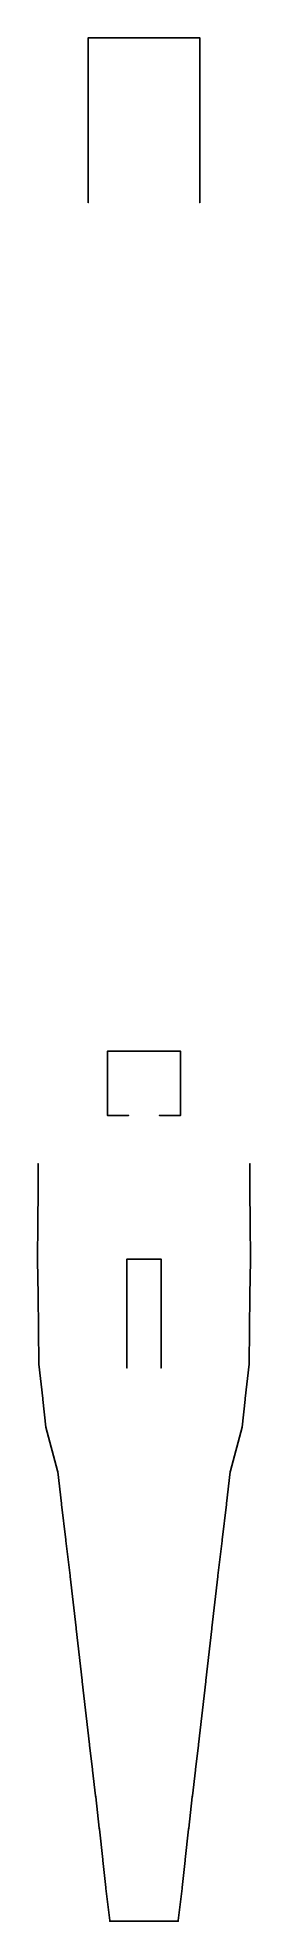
# Model space of a CAD drawing. Extents: x -4.6 to 4.6, y -40.2 to 40.4.
import ezdxf

# ---------------------------------------------------------------- set-up
doc = ezdxf.new("R2010")
doc.units = 0
doc.layers.add('RAILINGS', color=6, linetype='CONTINUOUS')

msp = doc.modelspace()

# ---------------------------------------------------------------- linework, layer by layer
at = {"layer": 'RAILINGS'}
for points in [[(-2.39, 40.32, 5.98), (-2.39, 40.36, 5.98), (-2.39, 40.36, 5.36), (-2.39, 40.32, 5.36)], [(-2.39, 40.32, 5.36), (-2.39, 40.36, 5.36), (-2.39, 40.36, 5.98), (-2.39, 40.32, 5.98)], [(-2.39, 40.36, 5.94), (-2.39, 40.36, 5.98), (2.39, 40.36, 5.98), (2.39, 40.36, 5.94)], [(2.39, 40.36, 5.94), (2.39, 40.36, 5.98), (-2.39, 40.36, 5.98), (-2.39, 40.36, 5.94)], [(-2.39, 40.36, 5.65), (-2.39, 40.36, 5.69), (2.39, 40.36, 5.69), (2.39, 40.36, 5.65)], [(2.39, 40.36, 5.65), (2.39, 40.36, 5.69), (-2.39, 40.36, 5.69), (-2.39, 40.36, 5.65)], [(-2.39, 40.32, 5.94), (-2.39, 40.32, 5.98), (-2.39, 39.24, 6.15), (-2.39, 39.24, 6.11)], [(-2.39, 39.24, 6.11), (-2.39, 39.24, 6.15), (-2.39, 40.32, 5.98), (-2.39, 40.32, 5.94)], [(-2.39, 40.32, 5.66), (-2.39, 40.32, 5.7), (-2.39, 39.24, 5.74), (-2.39, 39.24, 5.7)], [(-2.39, 39.24, 5.7), (-2.39, 39.24, 5.74), (-2.39, 40.32, 5.7), (-2.39, 40.32, 5.66)], [(0.02, 40.36, 5.94), (-0.02, 40.36, 5.94), (-0.02, 40.36, 5.36), (0.02, 40.36, 5.36)], [(0.02, 40.36, 5.36), (-0.02, 40.36, 5.36), (-0.02, 40.36, 5.94), (0.02, 40.36, 5.94)], [(2.39, 40.32, 5.36), (2.39, 40.36, 5.36), (2.39, 40.36, 5.98), (2.39, 40.32, 5.98)], [(2.39, 40.32, 5.98), (2.39, 40.36, 5.98), (2.39, 40.36, 5.36), (2.39, 40.32, 5.36)], [(2.39, 39.24, 6.11), (2.39, 39.24, 6.15), (2.39, 40.32, 5.98), (2.39, 40.32, 5.94)], [(2.39, 40.32, 5.94), (2.39, 40.32, 5.98), (2.39, 39.24, 6.15), (2.39, 39.24, 6.11)], [(2.39, 39.24, 5.7), (2.39, 39.24, 5.74), (2.39, 40.32, 5.7), (2.39, 40.32, 5.66)], [(2.39, 40.32, 5.66), (2.39, 40.32, 5.7), (2.39, 39.24, 5.74), (2.39, 39.24, 5.7)], [(-2.39, 39.2, 6.15), (-2.39, 39.24, 6.15), (-2.39, 39.24, 5.42), (-2.39, 39.2, 5.42)], [(-2.39, 39.2, 5.42), (-2.39, 39.24, 5.42), (-2.39, 39.24, 6.15), (-2.39, 39.2, 6.15)], [(-2.39, 39.2, 6.11), (-2.39, 39.2, 6.15), (-2.39, 37.44, 6.31), (-2.39, 37.44, 6.27)], [(-2.39, 37.44, 6.27), (-2.39, 37.44, 6.31), (-2.39, 39.2, 6.15), (-2.39, 39.2, 6.11)], [(-2.39, 39.2, 5.7), (-2.39, 39.2, 5.74), (-2.39, 37.44, 5.9), (-2.39, 37.44, 5.86)], [(-2.39, 37.44, 5.86), (-2.39, 37.44, 5.9), (-2.39, 39.2, 5.74), (-2.39, 39.2, 5.7)], [(2.39, 39.2, 5.42), (2.39, 39.24, 5.42), (2.39, 39.24, 6.15), (2.39, 39.2, 6.15)], [(2.39, 39.2, 6.15), (2.39, 39.24, 6.15), (2.39, 39.24, 5.42), (2.39, 39.2, 5.42)], [(2.39, 37.44, 6.27), (2.39, 37.44, 6.31), (2.39, 39.2, 6.15), (2.39, 39.2, 6.11)], [(2.39, 39.2, 6.11), (2.39, 39.2, 6.15), (2.39, 37.44, 6.31), (2.39, 37.44, 6.27)], [(2.39, 37.44, 5.86), (2.39, 37.44, 5.9), (2.39, 39.2, 5.74), (2.39, 39.2, 5.7)], [(2.39, 39.2, 5.7), (2.39, 39.2, 5.74), (2.39, 37.44, 5.9), (2.39, 37.44, 5.86)], [(-2.39, 37.4, 6.31), (-2.39, 37.44, 6.31), (-2.39, 37.44, 5.52), (-2.39, 37.4, 5.53)], [(-2.39, 37.4, 5.53), (-2.39, 37.44, 5.52), (-2.39, 37.44, 6.31), (-2.39, 37.4, 6.31)], [(-2.39, 35.68, 6.38), (-2.39, 35.68, 6.42), (-2.39, 37.4, 6.31), (-2.39, 37.4, 6.27)], [(-2.39, 37.4, 6.27), (-2.39, 37.4, 6.31), (-2.39, 35.68, 6.42), (-2.39, 35.68, 6.38)], [(-2.39, 37.4, 5.86), (-2.39, 37.4, 5.9), (-2.39, 35.68, 6.01), (-2.39, 35.68, 5.97)], [(-2.39, 35.68, 5.97), (-2.39, 35.68, 6.01), (-2.39, 37.4, 5.9), (-2.39, 37.4, 5.86)], [(2.39, 37.4, 5.53), (2.39, 37.44, 5.52), (2.39, 37.44, 6.31), (2.39, 37.4, 6.31)], [(2.39, 37.4, 6.31), (2.39, 37.44, 6.31), (2.39, 37.44, 5.52), (2.39, 37.4, 5.53)], [(2.39, 37.4, 6.27), (2.39, 37.4, 6.31), (2.39, 35.68, 6.42), (2.39, 35.68, 6.38)], [(2.39, 35.68, 6.38), (2.39, 35.68, 6.42), (2.39, 37.4, 6.31), (2.39, 37.4, 6.27)], [(2.39, 35.68, 5.97), (2.39, 35.68, 6.01), (2.39, 37.4, 5.9), (2.39, 37.4, 5.86)], [(2.39, 37.4, 5.86), (2.39, 37.4, 5.9), (2.39, 35.68, 6.01), (2.39, 35.68, 5.97)], [(-2.39, 35.64, 6.42), (-2.39, 35.68, 6.42), (-2.39, 35.68, 5.62), (-2.39, 35.64, 5.63)], [(-2.39, 35.64, 5.63), (-2.39, 35.68, 5.62), (-2.39, 35.68, 6.42), (-2.39, 35.64, 6.42)], [(-2.39, 35.64, 6.38), (-2.39, 35.64, 6.42), (-2.39, 34.51, 6.52), (-2.39, 34.51, 6.48)], [(-2.39, 34.51, 6.48), (-2.39, 34.51, 6.52), (-2.39, 35.64, 6.42), (-2.39, 35.64, 6.38)], [(-2.39, 34.51, 6.07), (-2.39, 34.51, 6.11), (-2.39, 35.64, 6.01), (-2.39, 35.64, 5.97)], [(-2.39, 35.64, 5.97), (-2.39, 35.64, 6.01), (-2.39, 34.51, 6.11), (-2.39, 34.51, 6.07)], [(2.39, 35.64, 5.63), (2.39, 35.68, 5.62), (2.39, 35.68, 6.42), (2.39, 35.64, 6.42)], [(2.39, 35.64, 6.42), (2.39, 35.68, 6.42), (2.39, 35.68, 5.62), (2.39, 35.64, 5.63)], [(2.39, 34.51, 6.48), (2.39, 34.51, 6.52), (2.39, 35.64, 6.42), (2.39, 35.64, 6.38)], [(2.39, 35.64, 6.38), (2.39, 35.64, 6.42), (2.39, 34.51, 6.52), (2.39, 34.51, 6.48)], [(2.39, 35.64, 5.97), (2.39, 35.64, 6.01), (2.39, 34.51, 6.11), (2.39, 34.51, 6.07)], [(2.39, 34.51, 6.07), (2.39, 34.51, 6.11), (2.39, 35.64, 6.01), (2.39, 35.64, 5.97)], [(-2.39, 34.47, 6.52), (-2.39, 34.51, 6.52), (-2.39, 34.51, 5.7), (-2.39, 34.47, 5.7)], [(-2.39, 34.47, 5.7), (-2.39, 34.51, 5.7), (-2.39, 34.51, 6.52), (-2.39, 34.47, 6.52)], [(-2.39, 34.47, 6.48), (-2.39, 34.47, 6.52), (-2.39, 33.34, 6.57), (-2.39, 33.34, 6.53)], [(-2.39, 33.34, 6.53), (-2.39, 33.34, 6.57), (-2.39, 34.47, 6.52), (-2.39, 34.47, 6.48)], [(-2.39, 34.47, 6.07), (-2.39, 34.47, 6.11), (-2.39, 33.34, 6.16), (-2.39, 33.34, 6.12)], [(-2.39, 33.34, 6.12), (-2.39, 33.34, 6.16), (-2.39, 34.47, 6.11), (-2.39, 34.47, 6.07)], [(2.39, 34.47, 5.7), (2.39, 34.51, 5.7), (2.39, 34.51, 6.52), (2.39, 34.47, 6.52)], [(2.39, 34.47, 6.52), (2.39, 34.51, 6.52), (2.39, 34.51, 5.7), (2.39, 34.47, 5.7)], [(2.39, 33.34, 6.53), (2.39, 33.34, 6.57), (2.39, 34.47, 6.52), (2.39, 34.47, 6.48)], [(2.39, 34.47, 6.48), (2.39, 34.47, 6.52), (2.39, 33.34, 6.57), (2.39, 33.34, 6.53)], [(2.39, 33.34, 6.12), (2.39, 33.34, 6.16), (2.39, 34.47, 6.11), (2.39, 34.47, 6.07)], [(2.39, 34.47, 6.07), (2.39, 34.47, 6.11), (2.39, 33.34, 6.16), (2.39, 33.34, 6.12)], [(-2.39, 33.3, 5.78), (-2.39, 33.34, 5.78), (-2.39, 33.34, 6.57), (-2.39, 33.3, 6.57)], [(-2.39, 33.3, 6.57), (-2.39, 33.34, 6.57), (-2.39, 33.34, 5.78), (-2.39, 33.3, 5.78)], [(2.39, 33.3, 6.57), (2.39, 33.34, 6.57), (2.39, 33.34, 5.78), (2.39, 33.3, 5.78)], [(2.39, 33.3, 5.78), (2.39, 33.34, 5.78), (2.39, 33.34, 6.57), (2.39, 33.3, 6.57)], [(-1.57, -3.03, 8.31), (-1.57, -2.99, 8.31), (-1.57, -2.99, 9.16), (-1.57, -3.03, 9.16)], [(-1.57, -3.03, 9.16), (-1.57, -2.99, 9.16), (-1.57, -2.99, 8.31), (-1.57, -3.03, 8.31)], [(-1.57, -2.99, 9.12), (-1.57, -2.99, 9.16), (1.57, -2.99, 9.16), (1.57, -2.99, 9.12)], [(1.57, -2.99, 9.12), (1.57, -2.99, 9.16), (-1.57, -2.99, 9.16), (-1.57, -2.99, 9.12)], [(-1.57, -2.99, 8.73), (-1.57, -2.99, 8.77), (1.57, -2.99, 8.77), (1.57, -2.99, 8.73)], [(1.57, -2.99, 8.73), (1.57, -2.99, 8.77), (-1.57, -2.99, 8.77), (-1.57, -2.99, 8.73)], [(-1.57, -3.03, 9.12), (-1.57, -3.03, 9.16), (-1.57, -5.69, 9.16), (-1.57, -5.69, 9.12)], [(-1.57, -5.69, 9.12), (-1.57, -5.69, 9.16), (-1.57, -3.03, 9.16), (-1.57, -3.03, 9.12)], [(-1.57, -5.69, 8.73), (-1.57, -5.69, 8.77), (-1.57, -3.03, 8.77), (-1.57, -3.03, 8.73)], [(-1.57, -3.03, 8.73), (-1.57, -3.03, 8.77), (-1.57, -5.69, 8.77), (-1.57, -5.69, 8.73)], [(-0.64, -2.99, 9.12), (-0.68, -2.99, 9.12), (-0.68, -2.99, 8.31), (-0.64, -2.99, 8.31)], [(-0.64, -2.99, 8.31), (-0.68, -2.99, 8.31), (-0.68, -2.99, 9.12), (-0.64, -2.99, 9.12)], [(0.64, -2.99, 8.31), (0.68, -2.99, 8.31), (0.68, -2.99, 9.12), (0.64, -2.99, 9.12)], [(0.64, -2.99, 9.12), (0.68, -2.99, 9.12), (0.68, -2.99, 8.31), (0.64, -2.99, 8.31)], [(1.57, -3.03, 9.16), (1.57, -2.99, 9.16), (1.57, -2.99, 8.31), (1.57, -3.03, 8.31)], [(1.57, -3.03, 8.31), (1.57, -2.99, 8.31), (1.57, -2.99, 9.16), (1.57, -3.03, 9.16)], [(1.57, -5.69, 9.12), (1.57, -5.69, 9.16), (1.57, -3.03, 9.16), (1.57, -3.03, 9.12)], [(1.57, -3.03, 9.12), (1.57, -3.03, 9.16), (1.57, -5.69, 9.16), (1.57, -5.69, 9.12)], [(1.57, -3.03, 8.73), (1.57, -3.03, 8.77), (1.57, -5.69, 8.77), (1.57, -5.69, 8.73)], [(1.57, -5.69, 8.73), (1.57, -5.69, 8.77), (1.57, -3.03, 8.77), (1.57, -3.03, 8.73)], [(-1.57, -3.62, 8.31), (-1.57, -3.58, 8.31), (-1.57, -3.58, 9.12), (-1.57, -3.62, 9.12)], [(-1.57, -3.62, 9.12), (-1.57, -3.58, 9.12), (-1.57, -3.58, 8.31), (-1.57, -3.62, 8.31)], [(1.57, -3.62, 9.12), (1.57, -3.58, 9.12), (1.57, -3.58, 8.31), (1.57, -3.62, 8.31)], [(1.57, -3.62, 8.31), (1.57, -3.58, 8.31), (1.57, -3.58, 9.12), (1.57, -3.62, 9.12)], [(-1.57, -4.36, 9.12), (-1.57, -4.32, 9.12), (-1.57, -4.32, 8.31), (-1.57, -4.36, 8.31)], [(-1.57, -4.36, 8.31), (-1.57, -4.32, 8.31), (-1.57, -4.32, 9.12), (-1.57, -4.36, 9.12)], [(1.57, -4.36, 8.31), (1.57, -4.32, 8.31), (1.57, -4.32, 9.12), (1.57, -4.36, 9.12)], [(1.57, -4.36, 9.12), (1.57, -4.32, 9.12), (1.57, -4.32, 8.31), (1.57, -4.36, 8.31)], [(-1.57, -5.03, 9.12), (-1.57, -4.99, 9.12), (-1.57, -4.99, 8.31), (-1.57, -5.03, 8.31)], [(-1.57, -5.03, 8.31), (-1.57, -4.99, 8.31), (-1.57, -4.99, 9.12), (-1.57, -5.03, 9.12)], [(1.57, -5.03, 8.31), (1.57, -4.99, 8.31), (1.57, -4.99, 9.12), (1.57, -5.03, 9.12)], [(1.57, -5.03, 9.12), (1.57, -4.99, 9.12), (1.57, -4.99, 8.31), (1.57, -5.03, 8.31)], [(-1.57, -5.73, 8.31), (-1.57, -5.69, 8.31), (-1.57, -5.69, 9.16), (-1.57, -5.73, 9.16)], [(-1.57, -5.73, 9.16), (-1.57, -5.69, 9.16), (-1.57, -5.69, 8.31), (-1.57, -5.73, 8.31)], [(-1.57, -5.73, 9.12), (-1.57, -5.73, 9.16), (-0.66, -5.73, 9.16), (-0.66, -5.73, 9.12)], [(-0.66, -5.73, 9.12), (-0.66, -5.73, 9.16), (-1.57, -5.73, 9.16), (-1.57, -5.73, 9.12)], [(-0.66, -5.73, 8.73), (-0.66, -5.73, 8.77), (-1.57, -5.73, 8.77), (-1.57, -5.73, 8.73)], [(-1.57, -5.73, 8.73), (-1.57, -5.73, 8.77), (-0.66, -5.73, 8.77), (-0.66, -5.73, 8.73)], [(-0.66, -5.73, 9.12), (-0.7, -5.73, 9.12), (-0.7, -5.73, 8.31), (-0.66, -5.73, 8.31)], [(-0.66, -5.73, 8.31), (-0.7, -5.73, 8.31), (-0.7, -5.73, 9.12), (-0.66, -5.73, 9.12)], [(0.66, -5.73, 8.31), (0.7, -5.73, 8.31), (0.7, -5.73, 9.12), (0.66, -5.73, 9.12)], [(0.66, -5.73, 9.12), (0.7, -5.73, 9.12), (0.7, -5.73, 8.31), (0.66, -5.73, 8.31)], [(0.66, -5.73, 9.12), (0.66, -5.73, 9.16), (1.57, -5.73, 9.16), (1.57, -5.73, 9.12)], [(1.57, -5.73, 9.12), (1.57, -5.73, 9.16), (0.66, -5.73, 9.16), (0.66, -5.73, 9.12)], [(0.66, -5.73, 8.73), (0.66, -5.73, 8.77), (1.57, -5.73, 8.77), (1.57, -5.73, 8.73)], [(1.57, -5.73, 8.73), (1.57, -5.73, 8.77), (0.66, -5.73, 8.77), (0.66, -5.73, 8.73)], [(1.57, -5.73, 9.16), (1.57, -5.69, 9.16), (1.57, -5.69, 8.31), (1.57, -5.73, 8.31)], [(1.57, -5.73, 8.31), (1.57, -5.69, 8.31), (1.57, -5.69, 9.16), (1.57, -5.73, 9.16)], [(-4.54, -8.92, 3.14), (-4.54, -8.92, 3.18), (-4.54, -7.79, 3.18), (-4.54, -7.79, 3.14)], [(-4.54, -7.79, 3.14), (-4.54, -7.79, 3.18), (-4.54, -8.92, 3.18), (-4.54, -8.92, 3.14)], [(-4.54, -7.79, 2.75), (-4.54, -7.79, 2.79), (-4.54, -8.92, 2.79), (-4.54, -8.92, 2.75)], [(-4.54, -8.92, 2.75), (-4.54, -8.92, 2.79), (-4.54, -7.79, 2.79), (-4.54, -7.79, 2.75)], [(4.54, -7.79, 3.14), (4.54, -7.79, 3.18), (4.54, -8.92, 3.18), (4.54, -8.92, 3.14)], [(4.54, -8.92, 3.14), (4.54, -8.92, 3.18), (4.54, -7.79, 3.18), (4.54, -7.79, 3.14)], [(4.54, -8.92, 2.75), (4.54, -8.92, 2.79), (4.54, -7.79, 2.79), (4.54, -7.79, 2.75)], [(4.54, -7.79, 2.75), (4.54, -7.79, 2.79), (4.54, -8.92, 2.79), (4.54, -8.92, 2.75)], [(-4.55, -10.29, 3.14), (-4.55, -10.29, 3.18), (-4.54, -8.96, 3.18), (-4.54, -8.96, 3.14)], [(-4.54, -8.96, 3.14), (-4.54, -8.96, 3.18), (-4.55, -10.29, 3.18), (-4.55, -10.29, 3.14)], [(-4.54, -8.96, 2.75), (-4.54, -8.96, 2.79), (-4.55, -10.29, 2.79), (-4.55, -10.29, 2.75)], [(-4.55, -10.29, 2.75), (-4.55, -10.29, 2.79), (-4.54, -8.96, 2.79), (-4.54, -8.96, 2.75)], [(-4.54, -8.96, 3.18), (-4.54, -8.92, 3.18), (-4.54, -8.92, 2.47), (-4.54, -8.96, 2.47)], [(-4.54, -8.96, 2.47), (-4.54, -8.92, 2.47), (-4.54, -8.92, 3.18), (-4.54, -8.96, 3.18)], [(4.54, -8.96, 2.47), (4.54, -8.92, 2.47), (4.54, -8.92, 3.18), (4.54, -8.96, 3.18)], [(4.54, -8.96, 3.18), (4.54, -8.92, 3.18), (4.54, -8.92, 2.47), (4.54, -8.96, 2.47)], [(4.54, -8.96, 3.14), (4.54, -8.96, 3.18), (4.55, -10.29, 3.18), (4.55, -10.29, 3.14)], [(4.55, -10.29, 3.14), (4.55, -10.29, 3.18), (4.54, -8.96, 3.18), (4.54, -8.96, 3.14)], [(4.55, -10.29, 2.75), (4.55, -10.29, 2.79), (4.54, -8.96, 2.79), (4.54, -8.96, 2.75)], [(4.54, -8.96, 2.75), (4.54, -8.96, 2.79), (4.55, -10.29, 2.79), (4.55, -10.29, 2.75)], [(-4.55, -10.33, 3.14), (-4.55, -10.33, 3.18), (-4.56, -11.9, 3.18), (-4.56, -11.9, 3.14)], [(-4.56, -11.9, 3.14), (-4.56, -11.9, 3.18), (-4.55, -10.33, 3.18), (-4.55, -10.33, 3.14)], [(-4.56, -11.9, 2.75), (-4.56, -11.9, 2.79), (-4.55, -10.33, 2.79), (-4.55, -10.33, 2.75)], [(-4.55, -10.33, 2.75), (-4.55, -10.33, 2.79), (-4.56, -11.9, 2.79), (-4.56, -11.9, 2.75)], [(-4.55, -10.33, 3.18), (-4.55, -10.29, 3.18), (-4.55, -10.29, 2.47), (-4.55, -10.33, 2.47)], [(-4.55, -10.33, 2.47), (-4.55, -10.29, 2.47), (-4.55, -10.29, 3.18), (-4.55, -10.33, 3.18)], [(4.55, -10.33, 2.47), (4.55, -10.29, 2.47), (4.55, -10.29, 3.18), (4.55, -10.33, 3.18)], [(4.55, -10.33, 3.18), (4.55, -10.29, 3.18), (4.55, -10.29, 2.47), (4.55, -10.33, 2.47)], [(4.56, -11.9, 3.14), (4.56, -11.9, 3.18), (4.55, -10.33, 3.18), (4.55, -10.33, 3.14)], [(4.55, -10.33, 3.14), (4.55, -10.33, 3.18), (4.56, -11.9, 3.18), (4.56, -11.9, 3.14)], [(4.55, -10.33, 2.75), (4.55, -10.33, 2.79), (4.56, -11.9, 2.79), (4.56, -11.9, 2.75)], [(4.56, -11.9, 2.75), (4.56, -11.9, 2.79), (4.55, -10.33, 2.79), (4.55, -10.33, 2.75)], [(-4.56, -11.94, 2.47), (-4.56, -11.9, 2.47), (-4.56, -11.9, 3.18), (-4.56, -11.94, 3.18)], [(-4.56, -11.94, 3.18), (-4.56, -11.9, 3.18), (-4.56, -11.9, 2.47), (-4.56, -11.94, 2.47)], [(-4.54, -13.4, 3.14), (-4.54, -13.4, 3.18), (-4.56, -11.94, 3.18), (-4.56, -11.94, 3.14)], [(-4.56, -11.94, 3.14), (-4.56, -11.94, 3.18), (-4.54, -13.4, 3.18), (-4.54, -13.4, 3.14)], [(-4.56, -11.94, 2.75), (-4.56, -11.94, 2.79), (-4.54, -13.4, 2.79), (-4.54, -13.4, 2.75)], [(-4.54, -13.4, 2.75), (-4.54, -13.4, 2.79), (-4.56, -11.94, 2.79), (-4.56, -11.94, 2.75)], [(-0.73, -11.92, 5.25), (-0.73, -11.88, 5.25), (-0.73, -11.88, 4.48), (-0.73, -11.92, 4.48)], [(-0.73, -11.92, 4.48), (-0.73, -11.88, 4.48), (-0.73, -11.88, 5.25), (-0.73, -11.92, 5.25)], [(0.73, -11.88, 5.21), (0.73, -11.88, 5.25), (-0.73, -11.88, 5.25), (-0.73, -11.88, 5.21)], [(-0.73, -11.88, 5.21), (-0.73, -11.88, 5.25), (0.73, -11.88, 5.25), (0.73, -11.88, 5.21)], [(0.73, -11.88, 4.82), (0.73, -11.88, 4.86), (-0.73, -11.88, 4.86), (-0.73, -11.88, 4.82)], [(-0.73, -11.88, 4.82), (-0.73, -11.88, 4.86), (0.73, -11.88, 4.86), (0.73, -11.88, 4.82)], [(-0.73, -13.33, 5.21), (-0.73, -13.33, 5.25), (-0.73, -11.92, 5.25), (-0.73, -11.92, 5.21)], [(-0.73, -11.92, 5.21), (-0.73, -11.92, 5.25), (-0.73, -13.33, 5.25), (-0.73, -13.33, 5.21)], [(-0.73, -11.92, 4.82), (-0.73, -11.92, 4.86), (-0.73, -13.33, 4.86), (-0.73, -13.33, 4.82)], [(-0.73, -13.33, 4.82), (-0.73, -13.33, 4.86), (-0.73, -11.92, 4.86), (-0.73, -11.92, 4.82)], [(0.73, -11.92, 4.48), (0.73, -11.88, 4.48), (0.73, -11.88, 5.25), (0.73, -11.92, 5.25)], [(0.73, -11.92, 5.25), (0.73, -11.88, 5.25), (0.73, -11.88, 4.48), (0.73, -11.92, 4.48)], [(0.73, -11.92, 5.21), (0.73, -11.92, 5.25), (0.73, -13.33, 5.25), (0.73, -13.33, 5.21)], [(0.73, -13.33, 5.21), (0.73, -13.33, 5.25), (0.73, -11.92, 5.25), (0.73, -11.92, 5.21)], [(0.73, -13.33, 4.82), (0.73, -13.33, 4.86), (0.73, -11.92, 4.86), (0.73, -11.92, 4.82)], [(0.73, -11.92, 4.82), (0.73, -11.92, 4.86), (0.73, -13.33, 4.86), (0.73, -13.33, 4.82)], [(4.56, -11.94, 3.14), (4.56, -11.94, 3.18), (4.54, -13.4, 3.18), (4.54, -13.4, 3.14)], [(4.54, -13.4, 3.14), (4.54, -13.4, 3.18), (4.56, -11.94, 3.18), (4.56, -11.94, 3.14)], [(4.54, -13.4, 2.75), (4.54, -13.4, 2.79), (4.56, -11.94, 2.79), (4.56, -11.94, 2.75)], [(4.56, -11.94, 2.75), (4.56, -11.94, 2.79), (4.54, -13.4, 2.79), (4.54, -13.4, 2.75)], [(4.56, -11.94, 3.18), (4.56, -11.9, 3.18), (4.56, -11.9, 2.47), (4.56, -11.94, 2.47)], [(4.56, -11.94, 2.47), (4.56, -11.9, 2.47), (4.56, -11.9, 3.18), (4.56, -11.94, 3.18)], [(-4.54, -13.44, 3.18), (-4.54, -13.4, 3.18), (-4.54, -13.4, 2.47), (-4.54, -13.44, 2.47)], [(-4.54, -13.44, 2.47), (-4.54, -13.4, 2.47), (-4.54, -13.4, 3.18), (-4.54, -13.44, 3.18)], [(-4.54, -13.44, 3.14), (-4.54, -13.44, 3.18), (-4.52, -14.86, 3.18), (-4.52, -14.86, 3.14)], [(-4.52, -14.86, 3.14), (-4.52, -14.86, 3.18), (-4.54, -13.44, 3.18), (-4.54, -13.44, 3.14)], [(-4.52, -14.86, 2.75), (-4.52, -14.86, 2.79), (-4.54, -13.44, 2.79), (-4.54, -13.44, 2.75)], [(-4.54, -13.44, 2.75), (-4.54, -13.44, 2.79), (-4.52, -14.86, 2.79), (-4.52, -14.86, 2.75)], [(-0.73, -13.37, 4.48), (-0.73, -13.33, 4.48), (-0.73, -13.33, 5.25), (-0.73, -13.37, 5.25)], [(-0.73, -13.37, 5.25), (-0.73, -13.33, 5.25), (-0.73, -13.33, 4.48), (-0.73, -13.37, 4.48)], [(-0.73, -13.37, 5.21), (-0.73, -13.37, 5.25), (-0.73, -14.91, 5.25), (-0.73, -14.91, 5.21)], [(-0.73, -14.91, 5.21), (-0.73, -14.91, 5.25), (-0.73, -13.37, 5.25), (-0.73, -13.37, 5.21)], [(-0.73, -14.91, 4.82), (-0.73, -14.91, 4.86), (-0.73, -13.37, 4.86), (-0.73, -13.37, 4.82)], [(-0.73, -13.37, 4.82), (-0.73, -13.37, 4.86), (-0.73, -14.91, 4.86), (-0.73, -14.91, 4.82)], [(0.73, -13.37, 5.25), (0.73, -13.33, 5.25), (0.73, -13.33, 4.48), (0.73, -13.37, 4.48)], [(0.73, -13.37, 4.48), (0.73, -13.33, 4.48), (0.73, -13.33, 5.25), (0.73, -13.37, 5.25)], [(0.73, -14.91, 5.21), (0.73, -14.91, 5.25), (0.73, -13.37, 5.25), (0.73, -13.37, 5.21)], [(0.73, -13.37, 5.21), (0.73, -13.37, 5.25), (0.73, -14.91, 5.25), (0.73, -14.91, 5.21)], [(0.73, -13.37, 4.82), (0.73, -13.37, 4.86), (0.73, -14.91, 4.86), (0.73, -14.91, 4.82)], [(0.73, -14.91, 4.82), (0.73, -14.91, 4.86), (0.73, -13.37, 4.86), (0.73, -13.37, 4.82)], [(4.52, -14.86, 3.14), (4.52, -14.86, 3.18), (4.54, -13.44, 3.18), (4.54, -13.44, 3.14)], [(4.54, -13.44, 3.14), (4.54, -13.44, 3.18), (4.52, -14.86, 3.18), (4.52, -14.86, 3.14)], [(4.54, -13.44, 2.75), (4.54, -13.44, 2.79), (4.52, -14.86, 2.79), (4.52, -14.86, 2.75)], [(4.52, -14.86, 2.75), (4.52, -14.86, 2.79), (4.54, -13.44, 2.79), (4.54, -13.44, 2.75)], [(4.54, -13.44, 2.47), (4.54, -13.4, 2.47), (4.54, -13.4, 3.18), (4.54, -13.44, 3.18)], [(4.54, -13.44, 3.18), (4.54, -13.4, 3.18), (4.54, -13.4, 2.47), (4.54, -13.44, 2.47)], [(-4.52, -14.9, 2.47), (-4.52, -14.86, 2.47), (-4.52, -14.86, 3.18), (-4.52, -14.9, 3.18)], [(-4.52, -14.9, 3.18), (-4.52, -14.86, 3.18), (-4.52, -14.86, 2.47), (-4.52, -14.9, 2.47)], [(-4.5, -16.33, 3.14), (-4.5, -16.33, 3.18), (-4.52, -14.9, 3.18), (-4.52, -14.9, 3.14)], [(-4.52, -14.9, 3.14), (-4.52, -14.9, 3.18), (-4.5, -16.33, 3.18), (-4.5, -16.33, 3.14)], [(-4.52, -14.9, 2.75), (-4.52, -14.9, 2.79), (-4.5, -16.33, 2.79), (-4.5, -16.33, 2.75)], [(-4.5, -16.33, 2.75), (-4.5, -16.33, 2.79), (-4.52, -14.9, 2.79), (-4.52, -14.9, 2.75)], [(-0.73, -14.95, 4.48), (-0.73, -14.91, 4.48), (-0.73, -14.91, 5.25), (-0.73, -14.95, 5.25)], [(-0.73, -14.95, 5.25), (-0.73, -14.91, 5.25), (-0.73, -14.91, 4.48), (-0.73, -14.95, 4.48)], [(-0.73, -14.95, 5.21), (-0.73, -14.95, 5.25), (-0.73, -16.54, 5.25), (-0.73, -16.54, 5.21)], [(-0.73, -16.54, 5.21), (-0.73, -16.54, 5.25), (-0.73, -14.95, 5.25), (-0.73, -14.95, 5.21)], [(-0.73, -16.54, 4.82), (-0.73, -16.54, 4.86), (-0.73, -14.95, 4.86), (-0.73, -14.95, 4.82)], [(-0.73, -14.95, 4.82), (-0.73, -14.95, 4.86), (-0.73, -16.54, 4.86), (-0.73, -16.54, 4.82)], [(0.73, -14.95, 5.25), (0.73, -14.91, 5.25), (0.73, -14.91, 4.48), (0.73, -14.95, 4.48)], [(0.73, -14.95, 4.48), (0.73, -14.91, 4.48), (0.73, -14.91, 5.25), (0.73, -14.95, 5.25)], [(0.73, -16.54, 5.21), (0.73, -16.54, 5.25), (0.73, -14.95, 5.25), (0.73, -14.95, 5.21)], [(0.73, -14.95, 5.21), (0.73, -14.95, 5.25), (0.73, -16.54, 5.25), (0.73, -16.54, 5.21)], [(0.73, -14.95, 4.82), (0.73, -14.95, 4.86), (0.73, -16.54, 4.86), (0.73, -16.54, 4.82)], [(0.73, -16.54, 4.82), (0.73, -16.54, 4.86), (0.73, -14.95, 4.86), (0.73, -14.95, 4.82)], [(4.52, -14.9, 3.14), (4.52, -14.9, 3.18), (4.5, -16.33, 3.18), (4.5, -16.33, 3.14)], [(4.5, -16.33, 3.14), (4.5, -16.33, 3.18), (4.52, -14.9, 3.18), (4.52, -14.9, 3.14)], [(4.5, -16.33, 2.75), (4.5, -16.33, 2.79), (4.52, -14.9, 2.79), (4.52, -14.9, 2.75)], [(4.52, -14.9, 2.75), (4.52, -14.9, 2.79), (4.5, -16.33, 2.79), (4.5, -16.33, 2.75)], [(4.52, -14.9, 3.18), (4.52, -14.86, 3.18), (4.52, -14.86, 2.47), (4.52, -14.9, 2.47)], [(4.52, -14.9, 2.47), (4.52, -14.86, 2.47), (4.52, -14.86, 3.18), (4.52, -14.9, 3.18)], [(-4.5, -16.37, 3.18), (-4.5, -16.33, 3.18), (-4.5, -16.33, 2.47), (-4.5, -16.37, 2.47)], [(-4.5, -16.37, 2.47), (-4.5, -16.33, 2.47), (-4.5, -16.33, 3.18), (-4.5, -16.37, 3.18)], [(-4.5, -16.37, 3.14), (-4.5, -16.37, 3.18), (-4.34, -17.84, 3.18), (-4.34, -17.84, 3.14)], [(-4.34, -17.84, 3.14), (-4.34, -17.84, 3.18), (-4.5, -16.37, 3.18), (-4.5, -16.37, 3.14)], [(-4.34, -17.84, 2.75), (-4.34, -17.84, 2.79), (-4.5, -16.37, 2.79), (-4.5, -16.37, 2.75)], [(-4.5, -16.37, 2.75), (-4.5, -16.37, 2.79), (-4.34, -17.84, 2.79), (-4.34, -17.84, 2.75)], [(4.34, -17.84, 3.14), (4.34, -17.84, 3.18), (4.5, -16.37, 3.18), (4.5, -16.37, 3.14)], [(4.5, -16.37, 3.14), (4.5, -16.37, 3.18), (4.34, -17.84, 3.18), (4.34, -17.84, 3.14)], [(4.5, -16.37, 2.75), (4.5, -16.37, 2.79), (4.34, -17.84, 2.79), (4.34, -17.84, 2.75)], [(4.34, -17.84, 2.75), (4.34, -17.84, 2.79), (4.5, -16.37, 2.79), (4.5, -16.37, 2.75)], [(4.5, -16.37, 2.47), (4.5, -16.33, 2.47), (4.5, -16.33, 3.18), (4.5, -16.37, 3.18)], [(4.5, -16.37, 3.18), (4.5, -16.33, 3.18), (4.5, -16.33, 2.47), (4.5, -16.37, 2.47)], [(-4.34, -17.88, 2.47), (-4.34, -17.84, 2.47), (-4.34, -17.84, 3.18), (-4.34, -17.88, 3.18)], [(-4.34, -17.88, 3.18), (-4.34, -17.84, 3.18), (-4.34, -17.84, 2.47), (-4.34, -17.88, 2.47)], [(-4.2, -19.06, 3.14), (-4.2, -19.06, 3.18), (-4.34, -17.88, 3.18), (-4.34, -17.88, 3.14)], [(-4.34, -17.88, 3.14), (-4.34, -17.88, 3.18), (-4.2, -19.06, 3.18), (-4.2, -19.06, 3.14)], [(-4.34, -17.88, 2.75), (-4.34, -17.88, 2.79), (-4.2, -19.06, 2.79), (-4.2, -19.06, 2.75)], [(-4.2, -19.06, 2.75), (-4.2, -19.06, 2.79), (-4.34, -17.88, 2.79), (-4.34, -17.88, 2.75)], [(4.34, -17.88, 3.14), (4.34, -17.88, 3.18), (4.2, -19.06, 3.18), (4.2, -19.06, 3.14)], [(4.2, -19.06, 3.14), (4.2, -19.06, 3.18), (4.34, -17.88, 3.18), (4.34, -17.88, 3.14)], [(4.2, -19.06, 2.75), (4.2, -19.06, 2.79), (4.34, -17.88, 2.79), (4.34, -17.88, 2.75)], [(4.34, -17.88, 2.75), (4.34, -17.88, 2.79), (4.2, -19.06, 2.79), (4.2, -19.06, 2.75)], [(4.34, -17.88, 3.18), (4.34, -17.84, 3.18), (4.34, -17.84, 2.47), (4.34, -17.88, 2.47)], [(4.34, -17.88, 2.47), (4.34, -17.84, 2.47), (4.34, -17.84, 3.18), (4.34, -17.88, 3.18)], [(-3.7, -20.93, 5.01), (-3.7, -20.93, 5.05), (-4.2, -19.06, 3.18), (-4.2, -19.06, 3.14)], [(-4.2, -19.06, 3.14), (-4.2, -19.06, 3.18), (-3.7, -20.93, 5.05), (-3.7, -20.93, 5.01)], [(-3.7, -20.93, 4.62), (-3.7, -20.93, 4.66), (-4.2, -19.06, 2.79), (-4.2, -19.06, 2.75)], [(-4.2, -19.06, 2.75), (-4.2, -19.06, 2.79), (-3.7, -20.93, 4.66), (-3.7, -20.93, 4.62)], [(3.7, -20.93, 5.01), (3.7, -20.93, 5.05), (4.2, -19.06, 3.18), (4.2, -19.06, 3.14)], [(4.2, -19.06, 3.14), (4.2, -19.06, 3.18), (3.7, -20.93, 5.05), (3.7, -20.93, 5.01)], [(4.2, -19.06, 2.75), (4.2, -19.06, 2.79), (3.7, -20.93, 4.66), (3.7, -20.93, 4.62)], [(3.7, -20.93, 4.62), (3.7, -20.93, 4.66), (4.2, -19.06, 2.79), (4.2, -19.06, 2.75)], [(-3.69, -20.97, 5.05), (-3.7, -20.93, 5.05), (-3.7, -20.93, 4.28), (-3.69, -20.97, 4.28)], [(-3.69, -20.97, 4.28), (-3.7, -20.93, 4.28), (-3.7, -20.93, 5.05), (-3.69, -20.97, 5.05)], [(3.69, -20.97, 4.28), (3.7, -20.93, 4.28), (3.7, -20.93, 5.05), (3.69, -20.97, 5.05)], [(3.69, -20.97, 5.05), (3.7, -20.93, 5.05), (3.7, -20.93, 4.28), (3.69, -20.97, 4.28)], [(-3.69, -20.97, 5.01), (-3.69, -20.97, 5.05), (-3.53, -22.33, 5.05), (-3.53, -22.33, 5.01)], [(-3.53, -22.33, 5.01), (-3.53, -22.33, 5.05), (-3.69, -20.97, 5.05), (-3.69, -20.97, 5.01)], [(-3.53, -22.33, 4.62), (-3.53, -22.33, 4.66), (-3.69, -20.97, 4.66), (-3.69, -20.97, 4.62)], [(-3.69, -20.97, 4.62), (-3.69, -20.97, 4.66), (-3.53, -22.33, 4.66), (-3.53, -22.33, 4.62)], [(3.53, -22.33, 5.01), (3.53, -22.33, 5.05), (3.69, -20.97, 5.05), (3.69, -20.97, 5.01)], [(3.69, -20.97, 5.01), (3.69, -20.97, 5.05), (3.53, -22.33, 5.05), (3.53, -22.33, 5.01)], [(3.69, -20.97, 4.62), (3.69, -20.97, 4.66), (3.53, -22.33, 4.66), (3.53, -22.33, 4.62)], [(3.53, -22.33, 4.62), (3.53, -22.33, 4.66), (3.69, -20.97, 4.66), (3.69, -20.97, 4.62)], [(-3.53, -22.37, 4.28), (-3.53, -22.33, 4.28), (-3.53, -22.33, 5.05), (-3.53, -22.37, 5.05)], [(-3.53, -22.37, 5.05), (-3.53, -22.33, 5.05), (-3.53, -22.33, 4.28), (-3.53, -22.37, 4.28)], [(-3.35, -23.89, 5.01), (-3.35, -23.89, 5.05), (-3.53, -22.37, 5.05), (-3.53, -22.37, 5.01)], [(-3.53, -22.37, 5.01), (-3.53, -22.37, 5.05), (-3.35, -23.89, 5.05), (-3.35, -23.89, 5.01)], [(-3.53, -22.37, 4.62), (-3.53, -22.37, 4.66), (-3.35, -23.89, 4.66), (-3.35, -23.89, 4.62)], [(-3.35, -23.89, 4.62), (-3.35, -23.89, 4.66), (-3.53, -22.37, 4.66), (-3.53, -22.37, 4.62)], [(3.53, -22.37, 5.01), (3.53, -22.37, 5.05), (3.35, -23.89, 5.05), (3.35, -23.89, 5.01)], [(3.35, -23.89, 5.01), (3.35, -23.89, 5.05), (3.53, -22.37, 5.05), (3.53, -22.37, 5.01)], [(3.35, -23.89, 4.62), (3.35, -23.89, 4.66), (3.53, -22.37, 4.66), (3.53, -22.37, 4.62)], [(3.53, -22.37, 4.62), (3.53, -22.37, 4.66), (3.35, -23.89, 4.66), (3.35, -23.89, 4.62)], [(3.53, -22.37, 5.05), (3.53, -22.33, 5.05), (3.53, -22.33, 4.28), (3.53, -22.37, 4.28)], [(3.53, -22.37, 4.28), (3.53, -22.33, 4.28), (3.53, -22.33, 5.05), (3.53, -22.37, 5.05)], [(-3.35, -23.93, 5.05), (-3.35, -23.89, 5.05), (-3.35, -23.89, 4.28), (-3.35, -23.93, 4.28)], [(-3.35, -23.93, 4.28), (-3.35, -23.89, 4.28), (-3.35, -23.89, 5.05), (-3.35, -23.93, 5.05)], [(-3.35, -23.93, 5.01), (-3.35, -23.93, 5.05), (-3.17, -25.41, 5.05), (-3.17, -25.41, 5.01)], [(-3.17, -25.41, 5.01), (-3.17, -25.41, 5.05), (-3.35, -23.93, 5.05), (-3.35, -23.93, 5.01)], [(-3.17, -25.41, 4.62), (-3.17, -25.41, 4.66), (-3.35, -23.93, 4.66), (-3.35, -23.93, 4.62)], [(-3.35, -23.93, 4.62), (-3.35, -23.93, 4.66), (-3.17, -25.41, 4.66), (-3.17, -25.41, 4.62)], [(3.17, -25.41, 5.01), (3.17, -25.41, 5.05), (3.35, -23.93, 5.05), (3.35, -23.93, 5.01)], [(3.35, -23.93, 5.01), (3.35, -23.93, 5.05), (3.17, -25.41, 5.05), (3.17, -25.41, 5.01)], [(3.35, -23.93, 4.62), (3.35, -23.93, 4.66), (3.17, -25.41, 4.66), (3.17, -25.41, 4.62)], [(3.17, -25.41, 4.62), (3.17, -25.41, 4.66), (3.35, -23.93, 4.66), (3.35, -23.93, 4.62)], [(3.35, -23.93, 4.28), (3.35, -23.89, 4.28), (3.35, -23.89, 5.05), (3.35, -23.93, 5.05)], [(3.35, -23.93, 5.05), (3.35, -23.89, 5.05), (3.35, -23.89, 4.28), (3.35, -23.93, 4.28)], [(-3.17, -25.45, 4.28), (-3.17, -25.41, 4.28), (-3.17, -25.41, 5.05), (-3.17, -25.45, 5.05)], [(-3.17, -25.45, 5.05), (-3.17, -25.41, 5.05), (-3.17, -25.41, 4.28), (-3.17, -25.45, 4.28)], [(-3.17, -25.45, 5.01), (-3.17, -25.45, 5.05), (-2.91, -27.65, 5.05), (-2.91, -27.65, 5.01)], [(-2.91, -27.65, 5.01), (-2.91, -27.65, 5.05), (-3.17, -25.45, 5.05), (-3.17, -25.45, 5.01)], [(-2.91, -27.65, 4.62), (-2.91, -27.65, 4.66), (-3.17, -25.45, 4.66), (-3.17, -25.45, 4.62)], [(-3.17, -25.45, 4.62), (-3.17, -25.45, 4.66), (-2.91, -27.65, 4.66), (-2.91, -27.65, 4.62)], [(2.91, -27.65, 5.01), (2.91, -27.65, 5.05), (3.17, -25.45, 5.05), (3.17, -25.45, 5.01)], [(3.17, -25.45, 5.01), (3.17, -25.45, 5.05), (2.91, -27.65, 5.05), (2.91, -27.65, 5.01)], [(3.17, -25.45, 4.62), (3.17, -25.45, 4.66), (2.91, -27.65, 4.66), (2.91, -27.65, 4.62)], [(2.91, -27.65, 4.62), (2.91, -27.65, 4.66), (3.17, -25.45, 4.66), (3.17, -25.45, 4.62)], [(3.17, -25.45, 5.05), (3.17, -25.41, 5.05), (3.17, -25.41, 4.28), (3.17, -25.45, 4.28)], [(3.17, -25.45, 4.28), (3.17, -25.41, 4.28), (3.17, -25.41, 5.05), (3.17, -25.45, 5.05)], [(-2.91, -27.69, 5.05), (-2.91, -27.65, 5.05), (-2.91, -27.65, 4.28), (-2.91, -27.69, 4.28)], [(-2.91, -27.69, 4.28), (-2.91, -27.65, 4.28), (-2.91, -27.65, 5.05), (-2.91, -27.69, 5.05)], [(-2.65, -29.9, 5.01), (-2.65, -29.9, 5.05), (-2.91, -27.69, 5.05), (-2.91, -27.69, 5.01)], [(-2.91, -27.69, 5.01), (-2.91, -27.69, 5.05), (-2.65, -29.9, 5.05), (-2.65, -29.9, 5.01)], [(-2.91, -27.69, 4.62), (-2.91, -27.69, 4.66), (-2.65, -29.9, 4.66), (-2.65, -29.9, 4.62)], [(-2.65, -29.9, 4.62), (-2.65, -29.9, 4.66), (-2.91, -27.69, 4.66), (-2.91, -27.69, 4.62)], [(2.91, -27.69, 5.01), (2.91, -27.69, 5.05), (2.65, -29.9, 5.05), (2.65, -29.9, 5.01)], [(2.65, -29.9, 5.01), (2.65, -29.9, 5.05), (2.91, -27.69, 5.05), (2.91, -27.69, 5.01)], [(2.65, -29.9, 4.62), (2.65, -29.9, 4.66), (2.91, -27.69, 4.66), (2.91, -27.69, 4.62)], [(2.91, -27.69, 4.62), (2.91, -27.69, 4.66), (2.65, -29.9, 4.66), (2.65, -29.9, 4.62)], [(2.91, -27.69, 4.28), (2.91, -27.65, 4.28), (2.91, -27.65, 5.05), (2.91, -27.69, 5.05)], [(2.91, -27.69, 5.05), (2.91, -27.65, 5.05), (2.91, -27.65, 4.28), (2.91, -27.69, 4.28)], [(-2.65, -29.94, 5.05), (-2.65, -29.9, 5.05), (-2.65, -29.9, 4.28), (-2.65, -29.94, 4.28)], [(-2.65, -29.94, 4.28), (-2.65, -29.9, 4.28), (-2.65, -29.9, 5.05), (-2.65, -29.94, 5.05)], [(-2.33, -32.64, 5.01), (-2.33, -32.64, 5.05), (-2.65, -29.94, 5.05), (-2.65, -29.94, 5.01)], [(-2.65, -29.94, 5.01), (-2.65, -29.94, 5.05), (-2.33, -32.64, 5.05), (-2.33, -32.64, 5.01)], [(-2.65, -29.94, 4.62), (-2.65, -29.94, 4.66), (-2.33, -32.64, 4.66), (-2.33, -32.64, 4.62)], [(-2.33, -32.64, 4.62), (-2.33, -32.64, 4.66), (-2.65, -29.94, 4.66), (-2.65, -29.94, 4.62)], [(2.65, -29.94, 5.01), (2.65, -29.94, 5.05), (2.33, -32.64, 5.05), (2.33, -32.64, 5.01)], [(2.33, -32.64, 5.01), (2.33, -32.64, 5.05), (2.65, -29.94, 5.05), (2.65, -29.94, 5.01)], [(2.33, -32.64, 4.62), (2.33, -32.64, 4.66), (2.65, -29.94, 4.66), (2.65, -29.94, 4.62)], [(2.65, -29.94, 4.62), (2.65, -29.94, 4.66), (2.33, -32.64, 4.66), (2.33, -32.64, 4.62)], [(2.65, -29.94, 4.28), (2.65, -29.9, 4.28), (2.65, -29.9, 5.05), (2.65, -29.94, 5.05)], [(2.65, -29.94, 5.05), (2.65, -29.9, 5.05), (2.65, -29.9, 4.28), (2.65, -29.94, 4.28)], [(-2.33, -32.68, 4.28), (-2.33, -32.64, 4.28), (-2.33, -32.64, 5.05), (-2.33, -32.68, 5.05)], [(-2.33, -32.68, 5.05), (-2.33, -32.64, 5.05), (-2.33, -32.64, 4.28), (-2.33, -32.68, 4.28)], [(-2.33, -32.68, 5.01), (-2.33, -32.68, 5.05), (-2.21, -33.69, 5.05), (-2.21, -33.69, 5.01)], [(-2.21, -33.69, 5.01), (-2.21, -33.69, 5.05), (-2.33, -32.68, 5.05), (-2.33, -32.68, 5.01)], [(-2.21, -33.69, 4.62), (-2.21, -33.69, 4.66), (-2.33, -32.68, 4.66), (-2.33, -32.68, 4.62)], [(-2.33, -32.68, 4.62), (-2.33, -32.68, 4.66), (-2.21, -33.69, 4.66), (-2.21, -33.69, 4.62)], [(2.21, -33.69, 5.01), (2.21, -33.69, 5.05), (2.33, -32.68, 5.05), (2.33, -32.68, 5.01)], [(2.33, -32.68, 5.01), (2.33, -32.68, 5.05), (2.21, -33.69, 5.05), (2.21, -33.69, 5.01)], [(2.33, -32.68, 4.62), (2.33, -32.68, 4.66), (2.21, -33.69, 4.66), (2.21, -33.69, 4.62)], [(2.21, -33.69, 4.62), (2.21, -33.69, 4.66), (2.33, -32.68, 4.66), (2.33, -32.68, 4.62)], [(2.33, -32.68, 5.05), (2.33, -32.64, 5.05), (2.33, -32.64, 4.28), (2.33, -32.68, 4.28)], [(2.33, -32.68, 4.28), (2.33, -32.64, 4.28), (2.33, -32.64, 5.05), (2.33, -32.68, 5.05)], [(-2.2, -33.73, 5.05), (-2.21, -33.69, 5.05), (-2.21, -33.69, 4.28), (-2.2, -33.73, 4.28)], [(-2.2, -33.73, 4.28), (-2.21, -33.69, 4.28), (-2.21, -33.69, 5.05), (-2.2, -33.73, 5.05)], [(-2.08, -34.83, 5.01), (-2.08, -34.83, 5.05), (-2.2, -33.73, 5.05), (-2.2, -33.73, 5.01)], [(-2.2, -33.73, 5.01), (-2.2, -33.73, 5.05), (-2.08, -34.83, 5.05), (-2.08, -34.83, 5.01)], [(-2.2, -33.73, 4.62), (-2.2, -33.73, 4.66), (-2.08, -34.83, 4.66), (-2.08, -34.83, 4.62)], [(-2.08, -34.83, 4.62), (-2.08, -34.83, 4.66), (-2.2, -33.73, 4.66), (-2.2, -33.73, 4.62)], [(2.2, -33.73, 5.01), (2.2, -33.73, 5.05), (2.08, -34.83, 5.05), (2.08, -34.83, 5.01)], [(2.08, -34.83, 5.01), (2.08, -34.83, 5.05), (2.2, -33.73, 5.05), (2.2, -33.73, 5.01)], [(2.08, -34.83, 4.62), (2.08, -34.83, 4.66), (2.2, -33.73, 4.66), (2.2, -33.73, 4.62)], [(2.2, -33.73, 4.62), (2.2, -33.73, 4.66), (2.08, -34.83, 4.66), (2.08, -34.83, 4.62)], [(2.2, -33.73, 4.28), (2.21, -33.69, 4.28), (2.21, -33.69, 5.05), (2.2, -33.73, 5.05)], [(2.2, -33.73, 5.05), (2.21, -33.69, 5.05), (2.21, -33.69, 4.28), (2.2, -33.73, 4.28)], [(-2.07, -34.87, 4.28), (-2.08, -34.83, 4.28), (-2.08, -34.83, 5.05), (-2.07, -34.87, 5.05)], [(-2.07, -34.87, 5.05), (-2.08, -34.83, 5.05), (-2.08, -34.83, 4.28), (-2.07, -34.87, 4.28)], [(-2.07, -34.87, 5.01), (-2.07, -34.87, 5.05), (-1.92, -36.22, 5.05), (-1.92, -36.22, 5.01)], [(-1.92, -36.22, 5.01), (-1.92, -36.22, 5.05), (-2.07, -34.87, 5.05), (-2.07, -34.87, 5.01)], [(-1.92, -36.22, 4.62), (-1.92, -36.22, 4.66), (-2.07, -34.87, 4.66), (-2.07, -34.87, 4.62)], [(-2.07, -34.87, 4.62), (-2.07, -34.87, 4.66), (-1.92, -36.22, 4.66), (-1.92, -36.22, 4.62)], [(1.92, -36.22, 5.01), (1.92, -36.22, 5.05), (2.07, -34.87, 5.05), (2.07, -34.87, 5.01)], [(2.07, -34.87, 5.01), (2.07, -34.87, 5.05), (1.92, -36.22, 5.05), (1.92, -36.22, 5.01)], [(2.07, -34.87, 4.62), (2.07, -34.87, 4.66), (1.92, -36.22, 4.66), (1.92, -36.22, 4.62)], [(1.92, -36.22, 4.62), (1.92, -36.22, 4.66), (2.07, -34.87, 4.66), (2.07, -34.87, 4.62)], [(2.07, -34.87, 5.05), (2.08, -34.83, 5.05), (2.08, -34.83, 4.28), (2.07, -34.87, 4.28)], [(2.07, -34.87, 4.28), (2.08, -34.83, 4.28), (2.08, -34.83, 5.05), (2.07, -34.87, 5.05)], [(-1.91, -36.26, 5.05), (-1.92, -36.22, 5.05), (-1.92, -36.22, 4.28), (-1.91, -36.26, 4.28)], [(-1.91, -36.26, 4.28), (-1.92, -36.22, 4.28), (-1.92, -36.22, 5.05), (-1.91, -36.26, 5.05)], [(1.91, -36.26, 4.28), (1.92, -36.22, 4.28), (1.92, -36.22, 5.05), (1.91, -36.26, 5.05)], [(1.91, -36.26, 5.05), (1.92, -36.22, 5.05), (1.92, -36.22, 4.28), (1.91, -36.26, 4.28)], [(-1.76, -37.56, 5.01), (-1.76, -37.56, 5.05), (-1.91, -36.26, 5.05), (-1.91, -36.26, 5.01)], [(-1.91, -36.26, 5.01), (-1.91, -36.26, 5.05), (-1.76, -37.56, 5.05), (-1.76, -37.56, 5.01)], [(-1.91, -36.26, 4.62), (-1.91, -36.26, 4.66), (-1.76, -37.56, 4.66), (-1.76, -37.56, 4.62)], [(-1.76, -37.56, 4.62), (-1.76, -37.56, 4.66), (-1.91, -36.26, 4.66), (-1.91, -36.26, 4.62)], [(1.91, -36.26, 5.01), (1.91, -36.26, 5.05), (1.76, -37.56, 5.05), (1.76, -37.56, 5.01)], [(1.76, -37.56, 5.01), (1.76, -37.56, 5.05), (1.91, -36.26, 5.05), (1.91, -36.26, 5.01)], [(1.76, -37.56, 4.62), (1.76, -37.56, 4.66), (1.91, -36.26, 4.66), (1.91, -36.26, 4.62)], [(1.91, -36.26, 4.62), (1.91, -36.26, 4.66), (1.76, -37.56, 4.66), (1.76, -37.56, 4.62)], [(-1.76, -37.6, 4.28), (-1.76, -37.56, 4.28), (-1.76, -37.56, 5.05), (-1.76, -37.6, 5.05)], [(-1.76, -37.6, 5.05), (-1.76, -37.56, 5.05), (-1.76, -37.56, 4.28), (-1.76, -37.6, 4.28)], [(-1.76, -37.6, 5.01), (-1.76, -37.6, 5.05), (-1.63, -38.75, 5.05), (-1.63, -38.75, 5.01)], [(-1.63, -38.75, 5.01), (-1.63, -38.75, 5.05), (-1.76, -37.6, 5.05), (-1.76, -37.6, 5.01)], [(-1.63, -38.75, 4.62), (-1.63, -38.75, 4.66), (-1.76, -37.6, 4.66), (-1.76, -37.6, 4.62)], [(-1.76, -37.6, 4.62), (-1.76, -37.6, 4.66), (-1.63, -38.75, 4.66), (-1.63, -38.75, 4.62)], [(1.63, -38.75, 5.01), (1.63, -38.75, 5.05), (1.76, -37.6, 5.05), (1.76, -37.6, 5.01)], [(1.76, -37.6, 5.01), (1.76, -37.6, 5.05), (1.63, -38.75, 5.05), (1.63, -38.75, 5.01)], [(1.76, -37.6, 4.62), (1.76, -37.6, 4.66), (1.63, -38.75, 4.66), (1.63, -38.75, 4.62)], [(1.63, -38.75, 4.62), (1.63, -38.75, 4.66), (1.76, -37.6, 4.66), (1.76, -37.6, 4.62)], [(1.76, -37.6, 5.05), (1.76, -37.56, 5.05), (1.76, -37.56, 4.28), (1.76, -37.6, 4.28)], [(1.76, -37.6, 4.28), (1.76, -37.56, 4.28), (1.76, -37.56, 5.05), (1.76, -37.6, 5.05)], [(-1.63, -38.79, 5.05), (-1.63, -38.75, 5.05), (-1.63, -38.75, 4.28), (-1.63, -38.79, 4.28)], [(-1.63, -38.79, 4.28), (-1.63, -38.75, 4.28), (-1.63, -38.75, 5.05), (-1.63, -38.79, 5.05)], [(-1.47, -40.16, 5.01), (-1.47, -40.16, 5.05), (-1.63, -38.79, 5.05), (-1.63, -38.79, 5.01)], [(-1.63, -38.79, 5.01), (-1.63, -38.79, 5.05), (-1.47, -40.16, 5.05), (-1.47, -40.16, 5.01)], [(-1.63, -38.79, 4.62), (-1.63, -38.79, 4.66), (-1.47, -40.16, 4.66), (-1.47, -40.16, 4.62)], [(-1.47, -40.16, 4.62), (-1.47, -40.16, 4.66), (-1.63, -38.79, 4.66), (-1.63, -38.79, 4.62)], [(1.63, -38.79, 5.01), (1.63, -38.79, 5.05), (1.47, -40.16, 5.05), (1.47, -40.16, 5.01)], [(1.47, -40.16, 5.01), (1.47, -40.16, 5.05), (1.63, -38.79, 5.05), (1.63, -38.79, 5.01)], [(1.47, -40.16, 4.62), (1.47, -40.16, 4.66), (1.63, -38.79, 4.66), (1.63, -38.79, 4.62)], [(1.63, -38.79, 4.62), (1.63, -38.79, 4.66), (1.47, -40.16, 4.66), (1.47, -40.16, 4.62)], [(1.63, -38.79, 4.28), (1.63, -38.75, 4.28), (1.63, -38.75, 5.05), (1.63, -38.79, 5.05)], [(1.63, -38.79, 5.05), (1.63, -38.75, 5.05), (1.63, -38.75, 4.28), (1.63, -38.79, 4.28)], [(-1.47, -40.2, 4.28), (-1.47, -40.16, 4.28), (-1.47, -40.16, 5.05), (-1.47, -40.2, 5.05)], [(-1.47, -40.2, 5.05), (-1.47, -40.16, 5.05), (-1.47, -40.16, 4.28), (-1.47, -40.2, 4.28)], [(-1.47, -40.2, 5.01), (-1.47, -40.2, 5.05), (1.47, -40.2, 5.05), (1.47, -40.2, 5.01)], [(1.47, -40.2, 5.01), (1.47, -40.2, 5.05), (-1.47, -40.2, 5.05), (-1.47, -40.2, 5.01)], [(-1.47, -40.2, 4.62), (-1.47, -40.2, 4.66), (1.47, -40.2, 4.66), (1.47, -40.2, 4.62)], [(1.47, -40.2, 4.62), (1.47, -40.2, 4.66), (-1.47, -40.2, 4.66), (-1.47, -40.2, 4.62)], [(-0.02, -40.2, 4.28), (0.02, -40.2, 4.28), (0.02, -40.2, 5.01), (-0.02, -40.2, 5.01)], [(-0.02, -40.2, 5.01), (0.02, -40.2, 5.01), (0.02, -40.2, 4.28), (-0.02, -40.2, 4.28)], [(1.47, -40.2, 5.05), (1.47, -40.16, 5.05), (1.47, -40.16, 4.28), (1.47, -40.2, 4.28)], [(1.47, -40.2, 4.28), (1.47, -40.16, 4.28), (1.47, -40.16, 5.05), (1.47, -40.2, 5.05)]]:
    msp.add_3dface(points, dxfattribs=at)

doc.saveas('drawing.dxf')
